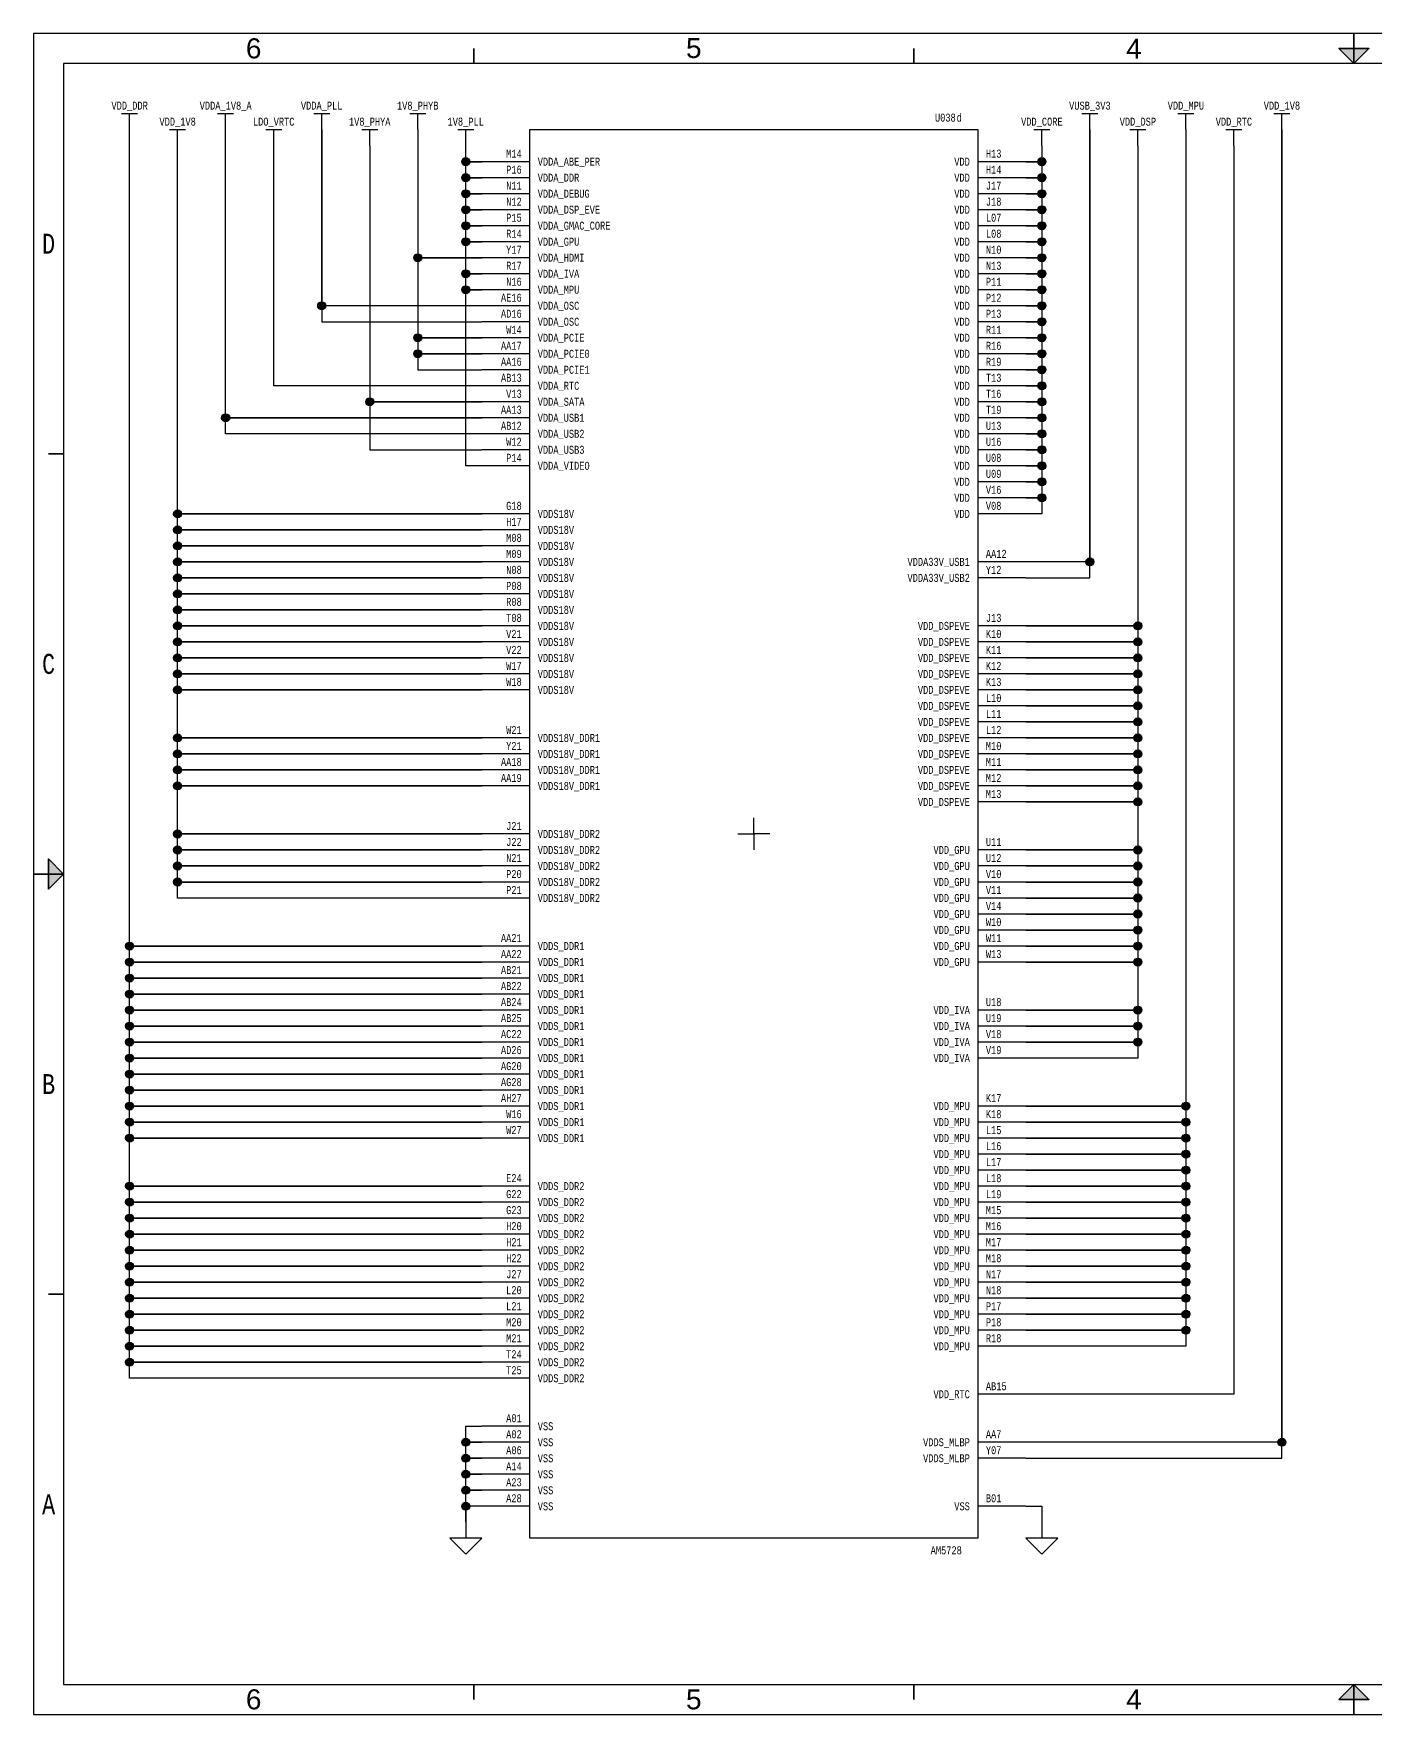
# Paper-space layout '17' of a CAD drawing. Header units: inches. Extents: x 0.2 to 16.8, y 0.2 to 10.8.
# Drawn here: x 0.25 to 8.63, y 0.25 to 10.75 of the extents above; entities that cross this region are included whole.
import ezdxf
from ezdxf.enums import TextEntityAlignment as Align

# ---------------------------------------------------------------- set-up
doc = ezdxf.new("R2010")
doc.units = ezdxf.units.IN
doc.header["$MEASUREMENT"] = 0
for name, color, linetype in [('BORDER', 13, 'Continuous'), ('COMPONENT', 14, 'Continuous'), ('SIGNAL', 84, 'Continuous'), ('TEXT', 252, 'Continuous')]:
    doc.layers.add(name, color=color, linetype=linetype)
doc.styles.add('Monotxt_75', font='monotxt.shx', dxfattribs={"width": 0.75})
doc.styles.get("Standard").update_dxf_attribs({"font": 'arial.ttf'})

# ---------------------------------------------------------------- blocks, each defined once
blk = doc.blocks.new('ANSI B Frame')
at = {"layer": 'BORDER', "lineweight": 35}
h = blk.add_hatch(color=256, dxfattribs=at)
h.dxf.hatch_style = 1
h.paths.add_polyline_path([(8.59375, 10.65625), (8.5, 10.65625), (8.5, 10.5625)])
h.paths.add_polyline_path([(8.5, 10.5625), (8.5, 10.65625), (8.40625, 10.65625)])
h = blk.add_hatch(color=256, dxfattribs=at)
h.dxf.hatch_style = 1
h.paths.add_polyline_path([(0.34375, 5.59375), (0.34375, 5.5), (0.4375, 5.5)])
h.paths.add_polyline_path([(0.4375, 5.5), (0.34375, 5.5), (0.34375, 5.40625)])
h = blk.add_hatch(color=256, dxfattribs=at)
h.dxf.hatch_style = 1
h.paths.add_polyline_path([(8.59375, 0.34375), (8.5, 0.34375), (8.5, 0.4375)])
h.paths.add_polyline_path([(8.5, 0.4375), (8.5, 0.34375), (8.40625, 0.34375)])
at = {"layer": 'BORDER'}
for points in [[(0.25, 0.25), (16.75, 0.25), (16.75, 10.75), (0.25, 10.75)], [(0.4375, 0.4375), (16.5625, 0.4375), (16.5625, 10.5625), (0.4375, 10.5625)]]:
    blk.add_lwpolyline(points, close=True, dxfattribs=at)
at = {"layer": 'BORDER', "lineweight": 35}
for points in [[(8.5, 10.5625), (8.5, 10.75)], [(3, 10.65625), (3, 10.5625)], [(5.75, 10.65625), (5.75, 10.5625)], [(0.34375, 8.125), (0.4375, 8.125)], [(0.4375, 5.5), (0.25, 5.5)], [(0.34375, 2.875), (0.4375, 2.875)], [(3, 0.34375), (3, 0.4375)], [(5.75, 0.34375), (5.75, 0.4375)], [(8.5, 0.4375), (8.5, 0.25)]]:
    blk.add_lwpolyline(points, dxfattribs=at)
for points in [[(8.5, 10.5625), (8.59375, 10.65625), (8.40625, 10.65625)], [(0.4375, 5.5), (0.34375, 5.59375), (0.34375, 5.40625)], [(8.5, 0.4375), (8.59375, 0.34375), (8.40625, 0.34375)]]:
    blk.add_lwpolyline(points, close=True, dxfattribs=at)
at = {"layer": 'BORDER', "style": 'Monotxt_75', "width": 0.75}
for s, p in [('D', (0.34375, 9.4375)), ('C', (0.34375, 6.8125)), ('B', (0.34375, 4.1875)), ('A', (0.34375, 1.5625))]:
    blk.add_text(s, height=0.125, dxfattribs=at).set_placement(p, align=Align.MIDDLE_CENTER)
at = {"layer": 'BORDER', "flags": 8}
for tag, p in [('ZN6', (1.625, 10.65787)), ('ZN5', (4.375, 10.66009)), ('ZN4', (7.125, 10.65625)), ('ZN3', (9.875, 10.65796)), ('ZN2', (12.625, 10.65574)), ('ZN1', (15.375, 10.65574)), ('ZN6', (1.625, 0.34375)), ('ZN5', (4.375, 0.34375)), ('ZN4', (7.125, 0.34375)), ('ZN3', (9.875, 0.34375)), ('ZN2', (12.625, 0.34375)), ('ZN1', (15.375, 0.34375))]:
    blk.add_attdef(tag, text='', height=0.125, dxfattribs=at).set_placement(p, align=Align.MIDDLE_CENTER)
at = {"layer": 'TEXT', "style": 'Monotxt_75', "width": 0.75, "flags": 8}
for tag, height, p in [('DESRP', 0.0625, (13.625, 1)), ('DWG_NO', 0.1875, (13.9625, 0.7125))]:
    blk.add_attdef(tag, text='', height=height, dxfattribs=at).set_placement(p, align=Align.MIDDLE_LEFT)
for tag, height, p in [('SHTSZ', 0.1875, (13.7375, 0.7125)), ('REV', 0.1875, (16.4125, 0.7125)), ('SCALE', 0.0625, (14.15625, 0.5)), ('REVDATE', 0.0625, (15.11875, 0.5)), ('CURRSHT', 0.0625, (16.0625, 0.5)), ('LASTSHT', 0.0625, (16.4375, 0.5))]:
    blk.add_attdef(tag, text='', height=height, dxfattribs=at).set_placement(p, align=Align.MIDDLE_CENTER)
blk = doc.blocks.new('AM5728_D')
blk.add_lwpolyline([(-1.4, 4.4), (1.4, 4.4), (1.4, -4.4), (-1.4, -4.4)], close=True)
for points in [[(1.7, 4.2), (1.4, 4.2)], [(-1.4, 4.2), (-1.7, 4.2)], [(-1.4, 4.1), (-1.7, 4.1)], [(1.7, 4.1), (1.4, 4.1)], [(-1.4, 4), (-1.7, 4)], [(1.7, 4), (1.4, 4)], [(-1.4, 3.9), (-1.7, 3.9)], [(1.7, 3.9), (1.4, 3.9)], [(-1.4, 3.8), (-1.7, 3.8)], [(1.7, 3.8), (1.4, 3.8)], [(-1.4, 3.7), (-1.7, 3.7)], [(1.7, 3.7), (1.4, 3.7)], [(-1.4, 3.6), (-1.7, 3.6)], [(1.7, 3.6), (1.4, 3.6)], [(-1.4, 3.5), (-1.7, 3.5)], [(1.7, 3.5), (1.4, 3.5)], [(-1.4, 3.4), (-1.7, 3.4)], [(1.7, 3.4), (1.4, 3.4)], [(-1.4, 3.3), (-1.7, 3.3)], [(1.7, 3.3), (1.4, 3.3)], [(-1.4, 3.2), (-1.7, 3.2)], [(1.7, 3.2), (1.4, 3.2)], [(-1.4, 3.1), (-1.7, 3.1)], [(1.7, 3.1), (1.4, 3.1)], [(-1.4, 3), (-1.7, 3)], [(1.7, 3), (1.4, 3)], [(-1.4, 2.9), (-1.7, 2.9)], [(1.7, 2.9), (1.4, 2.9)], [(-1.4, 2.8), (-1.7, 2.8)], [(1.7, 2.8), (1.4, 2.8)], [(-1.4, 2.7), (-1.7, 2.7)], [(1.7, 2.7), (1.4, 2.7)], [(-1.4, 2.6), (-1.7, 2.6)], [(1.7, 2.6), (1.4, 2.6)], [(-1.4, 2.5), (-1.7, 2.5)], [(1.7, 2.5), (1.4, 2.5)], [(-1.4, 2.4), (-1.7, 2.4)], [(1.7, 2.4), (1.4, 2.4)], [(-1.4, 2.3), (-1.7, 2.3)], [(1.7, 2.3), (1.4, 2.3)], [(1.7, 2.2), (1.4, 2.2)], [(-1.4, 2), (-1.7, 2)], [(1.7, 2.1), (1.4, 2.1)], [(1.7, 2), (1.4, 2)], [(-1.4, 1.9), (-1.7, 1.9)], [(-1.4, 1.8), (-1.7, 1.8)], [(-1.4, 1.7), (-1.7, 1.7)], [(1.7, 1.7), (1.4, 1.7)], [(-1.4, 1.6), (-1.7, 1.6)], [(1.7, 1.6), (1.4, 1.6)], [(-1.4, 1.5), (-1.7, 1.5)], [(-1.4, 1.4), (-1.7, 1.4)], [(-1.4, 1.3), (-1.7, 1.3)], [(1.7, 1.3), (1.4, 1.3)], [(-1.4, 1.2), (-1.7, 1.2)], [(1.7, 1.2), (1.4, 1.2)], [(-1.4, 1.1), (-1.7, 1.1)], [(1.7, 1.1), (1.4, 1.1)], [(-1.4, 1), (-1.7, 1)], [(1.7, 1), (1.4, 1)], [(-1.4, 0.9), (-1.7, 0.9)], [(1.7, 0.9), (1.4, 0.9)], [(1.7, 0.8), (1.4, 0.8)], [(1.7, 0.7), (1.4, 0.7)], [(-1.4, 0.6), (-1.7, 0.6)], [(1.7, 0.6), (1.4, 0.6)], [(-1.4, 0.5), (-1.7, 0.5)], [(1.7, 0.5), (1.4, 0.5)], [(-1.4, 0.4), (-1.7, 0.4)], [(1.7, 0.4), (1.4, 0.4)], [(-1.4, 0.3), (-1.7, 0.3)], [(1.7, 0.3), (1.4, 0.3)], [(1.7, 0.2), (1.4, 0.2)], [(-1.4, 0), (-1.7, 0)], [(-1.4, -0.1), (-1.7, -0.1)], [(1.7, -0.1), (1.4, -0.1)], [(-1.4, -0.2), (-1.7, -0.2)], [(1.7, -0.2), (1.4, -0.2)], [(-1.4, -0.3), (-1.7, -0.3)], [(1.7, -0.3), (1.4, -0.3)], [(-1.4, -0.4), (-1.7, -0.4)], [(1.7, -0.4), (1.4, -0.4)], [(1.7, -0.5), (1.4, -0.5)], [(1.7, -0.6), (1.4, -0.6)], [(-1.4, -0.7), (-1.7, -0.7)], [(1.7, -0.7), (1.4, -0.7)], [(-1.4, -0.8), (-1.7, -0.8)], [(1.7, -0.8), (1.4, -0.8)], [(-1.4, -0.9), (-1.7, -0.9)], [(-1.4, -1), (-1.7, -1)], [(-1.4, -1.1), (-1.7, -1.1)], [(1.7, -1.1), (1.4, -1.1)], [(-1.4, -1.2), (-1.7, -1.2)], [(1.7, -1.2), (1.4, -1.2)], [(-1.4, -1.3), (-1.7, -1.3)], [(1.7, -1.3), (1.4, -1.3)], [(-1.4, -1.4), (-1.7, -1.4)], [(1.7, -1.4), (1.4, -1.4)], [(-1.4, -1.5), (-1.7, -1.5)], [(-1.4, -1.6), (-1.7, -1.6)], [(-1.4, -1.7), (-1.7, -1.7)], [(1.7, -1.7), (1.4, -1.7)], [(-1.4, -1.8), (-1.7, -1.8)], [(1.7, -1.8), (1.4, -1.8)], [(-1.4, -1.9), (-1.7, -1.9)], [(1.7, -1.9), (1.4, -1.9)], [(1.7, -2), (1.4, -2)], [(-1.4, -2.2), (-1.7, -2.2)], [(1.7, -2.1), (1.4, -2.1)], [(1.7, -2.2), (1.4, -2.2)], [(-1.4, -2.3), (-1.7, -2.3)], [(1.7, -2.3), (1.4, -2.3)], [(-1.4, -2.4), (-1.7, -2.4)], [(1.7, -2.4), (1.4, -2.4)], [(-1.4, -2.5), (-1.7, -2.5)], [(1.7, -2.5), (1.4, -2.5)], [(-1.4, -2.6), (-1.7, -2.6)], [(1.7, -2.6), (1.4, -2.6)], [(-1.4, -2.7), (-1.7, -2.7)], [(1.7, -2.7), (1.4, -2.7)], [(-1.4, -2.8), (-1.7, -2.8)], [(1.7, -2.8), (1.4, -2.8)], [(-1.4, -2.9), (-1.7, -2.9)], [(1.7, -2.9), (1.4, -2.9)], [(-1.4, -3), (-1.7, -3)], [(1.7, -3), (1.4, -3)], [(-1.4, -3.1), (-1.7, -3.1)], [(1.7, -3.1), (1.4, -3.1)], [(-1.4, -3.2), (-1.7, -3.2)], [(1.7, -3.2), (1.4, -3.2)], [(-1.4, -3.3), (-1.7, -3.3)], [(-1.4, -3.4), (-1.7, -3.4)], [(1.7, -3.5), (1.4, -3.5)], [(-1.4, -3.7), (-1.7, -3.7)], [(-1.4, -3.8), (-1.7, -3.8)], [(1.7, -3.8), (1.4, -3.8)], [(-1.4, -3.9), (-1.7, -3.9)], [(1.7, -3.9), (1.4, -3.9)], [(-1.4, -4), (-1.7, -4)], [(-1.4, -4.1), (-1.7, -4.1)], [(-1.4, -4.2), (-1.7, -4.2)], [(1.7, -4.2), (1.4, -4.2)]]:
    blk.add_lwpolyline(points)
at = {"color": 7}
for points in [[(-0.1, 0), (0, 0), (0, 0.1)], [(0.1, 0), (0, 0), (0, -0.1)]]:
    blk.add_lwpolyline(points, dxfattribs=at)
at = {"layer": 'TEXT', "style": 'Monotxt_75', "width": 0.75}
for s, p in [('d', (1.3, 4.45)), ('M14', (-1.45, 4.225)), ('P16', (-1.45, 4.125)), ('N11', (-1.45, 4.025)), ('N12', (-1.45, 3.925)), ('P15', (-1.45, 3.825)), ('R14', (-1.45, 3.725)), ('Y17', (-1.45, 3.625)), ('R17', (-1.45, 3.525)), ('N16', (-1.45, 3.425)), ('AE16', (-1.45, 3.325)), ('AD16', (-1.45, 3.225)), ('W14', (-1.45, 3.125)), ('AA17', (-1.45, 3.025)), ('AA16', (-1.45, 2.925)), ('AB13', (-1.45, 2.825)), ('V13', (-1.45, 2.725)), ('AA13', (-1.45, 2.625)), ('AB12', (-1.45, 2.525)), ('W12', (-1.45, 2.425)), ('P14', (-1.45, 2.325)), ('G18', (-1.45, 2.025)), ('H17', (-1.45, 1.925)), ('M08', (-1.45, 1.825)), ('M09', (-1.45, 1.725)), ('N08', (-1.45, 1.625)), ('P08', (-1.45, 1.525)), ('R08', (-1.45, 1.425)), ('T08', (-1.45, 1.325)), ('V21', (-1.45, 1.225)), ('V22', (-1.45, 1.125)), ('W17', (-1.45, 1.025)), ('W18', (-1.45, 0.925)), ('W21', (-1.45, 0.625)), ('Y21', (-1.45, 0.525)), ('AA18', (-1.45, 0.425)), ('AA19', (-1.45, 0.325)), ('J21', (-1.45, 0.025)), ('J22', (-1.45, -0.075)), ('N21', (-1.45, -0.175)), ('P20', (-1.45, -0.275)), ('P21', (-1.45, -0.375)), ('AA21', (-1.45, -0.675)), ('AA22', (-1.45, -0.775)), ('AB21', (-1.45, -0.875)), ('AB22', (-1.45, -0.975)), ('AB24', (-1.45, -1.075)), ('AB25', (-1.45, -1.175)), ('AC22', (-1.45, -1.275)), ('AD26', (-1.45, -1.375)), ('AG20', (-1.45, -1.475)), ('AG28', (-1.45, -1.575)), ('AH27', (-1.45, -1.675)), ('W16', (-1.45, -1.775)), ('W27', (-1.45, -1.875)), ('E24', (-1.45, -2.175)), ('G22', (-1.45, -2.275)), ('G23', (-1.45, -2.375)), ('H20', (-1.45, -2.475)), ('H21', (-1.45, -2.575)), ('H22', (-1.45, -2.675)), ('J27', (-1.45, -2.775)), ('L20', (-1.45, -2.875)), ('L21', (-1.45, -2.975)), ('M20', (-1.45, -3.075)), ('M21', (-1.45, -3.175)), ('T24', (-1.45, -3.275)), ('T25', (-1.45, -3.375)), ('A01', (-1.45, -3.675)), ('A02', (-1.45, -3.775)), ('A06', (-1.45, -3.875)), ('A14', (-1.45, -3.975)), ('A23', (-1.45, -4.075)), ('A28', (-1.45, -4.175))]:
    blk.add_text(s, height=0.05, dxfattribs=at).set_placement(p, align=Align.RIGHT)
for s, p in [('VDDA_ABE_PER', (-1.35, 4.2)), ('VDDA_DDR', (-1.35, 4.1)), ('VDDA_DEBUG', (-1.35, 4)), ('VDDA_DSP_EVE', (-1.35, 3.9)), ('VDDA_GMAC_CORE', (-1.35, 3.8)), ('VDDA_GPU', (-1.35, 3.7)), ('VDDA_HDMI', (-1.35, 3.6)), ('VDDA_IVA', (-1.35, 3.5)), ('VDDA_MPU', (-1.35, 3.4)), ('VDDA_OSC', (-1.35, 3.3)), ('VDDA_OSC', (-1.35, 3.2)), ('VDDA_PCIE', (-1.35, 3.1)), ('VDDA_PCIE0', (-1.35, 3)), ('VDDA_PCIE1', (-1.35, 2.9)), ('VDDA_RTC', (-1.35, 2.8)), ('VDDA_SATA', (-1.35, 2.7)), ('VDDA_USB1', (-1.35, 2.6)), ('VDDA_USB2', (-1.35, 2.5)), ('VDDA_USB3', (-1.35, 2.4)), ('VDDA_VIDEO', (-1.35, 2.3)), ('VDDS18V', (-1.35, 2)), ('VDDS18V', (-1.35, 1.9)), ('VDDS18V', (-1.35, 1.8)), ('VDDS18V', (-1.35, 1.7)), ('VDDS18V', (-1.35, 1.6)), ('VDDS18V', (-1.35, 1.5)), ('VDDS18V', (-1.35, 1.4)), ('VDDS18V', (-1.35, 1.3)), ('VDDS18V', (-1.35, 1.2)), ('VDDS18V', (-1.35, 1.1)), ('VDDS18V', (-1.35, 1)), ('VDDS18V', (-1.35, 0.9)), ('VDDS18V_DDR1', (-1.35, 0.6)), ('VDDS18V_DDR1', (-1.35, 0.5)), ('VDDS18V_DDR1', (-1.35, 0.4)), ('VDDS18V_DDR1', (-1.35, 0.3)), ('VDDS18V_DDR2', (-1.35, 0)), ('VDDS18V_DDR2', (-1.35, -0.1)), ('VDDS18V_DDR2', (-1.35, -0.2)), ('VDDS18V_DDR2', (-1.35, -0.3)), ('VDDS18V_DDR2', (-1.35, -0.4)), ('VDDS_DDR1', (-1.35, -0.7)), ('VDDS_DDR1', (-1.35, -0.8)), ('VDDS_DDR1', (-1.35, -0.9)), ('VDDS_DDR1', (-1.35, -1)), ('VDDS_DDR1', (-1.35, -1.1)), ('VDDS_DDR1', (-1.35, -1.2)), ('VDDS_DDR1', (-1.35, -1.3)), ('VDDS_DDR1', (-1.35, -1.4)), ('VDDS_DDR1', (-1.35, -1.5)), ('VDDS_DDR1', (-1.35, -1.6)), ('VDDS_DDR1', (-1.35, -1.7)), ('VDDS_DDR1', (-1.35, -1.8)), ('VDDS_DDR1', (-1.35, -1.9)), ('VDDS_DDR2', (-1.35, -2.2)), ('VDDS_DDR2', (-1.35, -2.3)), ('VDDS_DDR2', (-1.35, -2.4)), ('VDDS_DDR2', (-1.35, -2.5)), ('VDDS_DDR2', (-1.35, -2.6)), ('VDDS_DDR2', (-1.35, -2.7)), ('VDDS_DDR2', (-1.35, -2.8)), ('VDDS_DDR2', (-1.35, -2.9)), ('VDDS_DDR2', (-1.35, -3)), ('VDDS_DDR2', (-1.35, -3.1)), ('VDDS_DDR2', (-1.35, -3.2)), ('VDDS_DDR2', (-1.35, -3.3)), ('VDDS_DDR2', (-1.35, -3.4)), ('VSS', (-1.35, -3.7)), ('VSS', (-1.35, -3.8)), ('VSS', (-1.35, -3.9)), ('VSS', (-1.35, -4)), ('VSS', (-1.35, -4.1)), ('VSS', (-1.35, -4.2))]:
    blk.add_text(s, height=0.05, dxfattribs=at).set_placement(p, align=Align.MIDDLE_LEFT)
for s, p in [('VDD', (1.35, 4.2)), ('VDD', (1.35, 4.1)), ('VDD', (1.35, 4)), ('VDD', (1.35, 3.9)), ('VDD', (1.35, 3.8)), ('VDD', (1.35, 3.7)), ('VDD', (1.35, 3.6)), ('VDD', (1.35, 3.5)), ('VDD', (1.35, 3.4)), ('VDD', (1.35, 3.3)), ('VDD', (1.35, 3.2)), ('VDD', (1.35, 3.1)), ('VDD', (1.35, 3)), ('VDD', (1.35, 2.9)), ('VDD', (1.35, 2.8)), ('VDD', (1.35, 2.7)), ('VDD', (1.35, 2.6)), ('VDD', (1.35, 2.5)), ('VDD', (1.35, 2.4)), ('VDD', (1.35, 2.3)), ('VDD', (1.35, 2.2)), ('VDD', (1.35, 2.1)), ('VDD', (1.35, 2)), ('VDDA33V_USB1', (1.35, 1.7)), ('VDDA33V_USB2', (1.35, 1.6)), ('VDD_DSPEVE', (1.35, 1.3)), ('VDD_DSPEVE', (1.35, 1.2)), ('VDD_DSPEVE', (1.35, 1.1)), ('VDD_DSPEVE', (1.35, 1)), ('VDD_DSPEVE', (1.35, 0.9)), ('VDD_DSPEVE', (1.35, 0.8)), ('VDD_DSPEVE', (1.35, 0.7)), ('VDD_DSPEVE', (1.35, 0.6)), ('VDD_DSPEVE', (1.35, 0.5)), ('VDD_DSPEVE', (1.35, 0.4)), ('VDD_DSPEVE', (1.35, 0.3)), ('VDD_DSPEVE', (1.35, 0.2)), ('VDD_GPU', (1.35, -0.1)), ('VDD_GPU', (1.35, -0.2)), ('VDD_GPU', (1.35, -0.3)), ('VDD_GPU', (1.35, -0.4)), ('VDD_GPU', (1.35, -0.5)), ('VDD_GPU', (1.35, -0.6)), ('VDD_GPU', (1.35, -0.7)), ('VDD_GPU', (1.35, -0.8)), ('VDD_IVA', (1.35, -1.1)), ('VDD_IVA', (1.35, -1.2)), ('VDD_IVA', (1.35, -1.3)), ('VDD_IVA', (1.35, -1.4)), ('VDD_MPU', (1.35, -1.7)), ('VDD_MPU', (1.35, -1.8)), ('VDD_MPU', (1.35, -1.9)), ('VDD_MPU', (1.35, -2)), ('VDD_MPU', (1.35, -2.1)), ('VDD_MPU', (1.35, -2.2)), ('VDD_MPU', (1.35, -2.3)), ('VDD_MPU', (1.35, -2.4)), ('VDD_MPU', (1.35, -2.5)), ('VDD_MPU', (1.35, -2.6)), ('VDD_MPU', (1.35, -2.7)), ('VDD_MPU', (1.35, -2.8)), ('VDD_MPU', (1.35, -2.9)), ('VDD_MPU', (1.35, -3)), ('VDD_MPU', (1.35, -3.1)), ('VDD_MPU', (1.35, -3.2)), ('VDD_RTC', (1.35, -3.5)), ('VDDS_MLBP', (1.35, -3.8)), ('VDDS_MLBP', (1.35, -3.9)), ('VSS', (1.35, -4.2))]:
    blk.add_text(s, height=0.05, dxfattribs=at).set_placement(p, align=Align.MIDDLE_RIGHT)
for s, p in [('H13', (1.45, 4.225)), ('H14', (1.45, 4.125)), ('J17', (1.45, 4.025)), ('J18', (1.45, 3.925)), ('L07', (1.45, 3.825)), ('N10', (1.45, 3.625)), ('L08', (1.45, 3.725)), ('N13', (1.45, 3.525)), ('P11', (1.45, 3.425)), ('P12', (1.45, 3.325)), ('P13', (1.45, 3.225)), ('R11', (1.45, 3.125)), ('R16', (1.45, 3.025)), ('R19', (1.45, 2.925)), ('T13', (1.45, 2.825)), ('T16', (1.45, 2.725)), ('T19', (1.45, 2.625)), ('U13', (1.45, 2.525)), ('U16', (1.45, 2.425)), ('U08', (1.45, 2.325)), ('U09', (1.45, 2.225)), ('V16', (1.45, 2.125)), ('V08', (1.45, 2.025)), ('AA12', (1.45, 1.725)), ('Y12', (1.45, 1.625)), ('J13', (1.45, 1.325)), ('K10', (1.45, 1.225)), ('K11', (1.45, 1.125)), ('K12', (1.45, 1.025)), ('K13', (1.45, 0.925)), ('L10', (1.45, 0.825)), ('L11', (1.45, 0.725)), ('L12', (1.45, 0.625)), ('M10', (1.45, 0.525)), ('M11', (1.45, 0.425)), ('M12', (1.45, 0.325)), ('M13', (1.45, 0.225)), ('U11', (1.45, -0.075)), ('U12', (1.45, -0.175)), ('V10', (1.45, -0.275)), ('V11', (1.45, -0.375)), ('V14', (1.45, -0.475)), ('W10', (1.45, -0.575)), ('W11', (1.45, -0.675)), ('W13', (1.45, -0.775)), ('U18', (1.45, -1.075)), ('U19', (1.45, -1.175)), ('V18', (1.45, -1.275)), ('V19', (1.45, -1.375)), ('K17', (1.45, -1.675)), ('K18', (1.45, -1.775)), ('L15', (1.45, -1.875)), ('L16', (1.45, -1.975)), ('L17', (1.45, -2.075)), ('L18', (1.45, -2.175)), ('L19', (1.45, -2.275)), ('M15', (1.45, -2.375)), ('M16', (1.45, -2.475)), ('M17', (1.45, -2.575)), ('M18', (1.45, -2.675)), ('N17', (1.45, -2.775)), ('N18', (1.45, -2.875)), ('P17', (1.45, -2.975)), ('P18', (1.45, -3.075)), ('R18', (1.45, -3.175)), ('AB15', (1.45, -3.475)), ('AA7', (1.45, -3.775)), ('Y07', (1.45, -3.875)), ('B01', (1.45, -4.175))]:
    blk.add_text(s, height=0.05, dxfattribs=at).set_placement(p)
blk.add_text('AM5728', height=0.05, dxfattribs=at).set_placement((1.3, -4.45), align=Align.TOP_RIGHT)
at = {"layer": 'TEXT', "style": 'Monotxt_75', "width": 0.75, "flags": 8}
blk.add_attdef('REFNO', text='', height=0.05, dxfattribs=at).set_placement((1.262, 4.45), align=Align.RIGHT)
blk = doc.blocks.new('SUPPLY_BUS')
for points in [[(0, 0), (0.05, 0)], [(0.05, 0.025), (0.05, -0.025)]]:
    blk.add_lwpolyline(points)
blk = doc.blocks.new('CONNECT')
blk.add_hatch(color=256).paths.add_polyline_path([(0.0125, 0, 1), (-0.0125, 0, 1)])
blk.add_circle((0, 0), 0.0125)
blk = doc.blocks.new('FLOAT_GND')
blk.add_lwpolyline([(0, 0), (0, -0.05)])
blk.add_lwpolyline([(-0.05, -0.05), (0.05, -0.05), (0, -0.1)], close=True)

psp = doc.layouts.new('17')

# ---------------------------------------------------------------- linework, layer by layer
at = {"layer": 'SIGNAL'}
for points in [[(3.05, 2.35), (0.85, 2.35), (0.85, 2.45), (3.05, 2.45), (0.875, 2.45), (0.85, 2.475), (0.85, 2.55), (3.05, 2.55), (0.875, 2.55), (0.85, 2.575), (0.85, 2.65), (3.05, 2.65), (0.875, 2.65), (0.85, 2.675), (0.85, 2.75), (3.05, 2.75), (0.875, 2.75), (0.85, 2.775), (0.85, 2.85), (3.05, 2.85), (0.875, 2.85), (0.85, 2.875), (0.85, 2.95), (3.05, 2.95), (0.875, 2.95), (0.85, 2.975), (0.85, 3.05), (3.05, 3.05), (0.875, 3.05), (0.85, 3.075), (0.85, 3.15), (3.05, 3.15), (0.875, 3.15), (0.85, 3.175), (0.85, 3.25), (3.05, 3.25), (0.875, 3.25), (0.85, 3.275), (0.85, 3.35), (3.05, 3.35), (0.875, 3.35), (0.85, 3.375), (0.85, 3.45), (3.05, 3.45), (0.875, 3.45), (0.85, 3.475), (0.85, 3.55), (3.05, 3.55), (0.875, 3.55), (0.85, 3.575), (0.85, 3.85), (3.05, 3.85), (0.875, 3.85), (0.85, 3.875), (0.85, 3.95), (3.05, 3.95), (0.875, 3.95), (0.85, 3.975), (0.85, 4.05), (3.05, 4.05), (0.875, 4.05), (0.85, 4.075), (0.85, 4.15), (3.05, 4.15), (0.875, 4.15), (0.85, 4.175), (0.85, 4.25), (3.05, 4.25), (0.875, 4.25), (0.85, 4.275), (0.85, 4.35), (3.05, 4.35), (0.875, 4.35), (0.85, 4.375), (0.85, 4.45), (3.05, 4.45), (0.875, 4.45), (0.85, 4.475), (0.85, 4.55), (3.05, 4.55), (0.875, 4.55), (0.85, 4.575), (0.85, 4.65), (3.05, 4.65), (0.875, 4.65), (0.85, 4.675), (0.85, 4.75), (3.05, 4.75), (0.875, 4.75), (0.85, 4.775), (0.85, 4.85), (3.05, 4.85), (0.875, 4.85), (0.85, 4.875), (0.85, 4.95), (3.05, 4.95), (0.875, 4.95), (0.85, 4.975), (0.85, 5.05), (3.05, 5.05), (0.875, 5.05), (0.85, 5.075), (0.85, 10.15)], [(3.05, 8.25), (1.45, 8.25), (1.45, 8.325), (1.475, 8.35), (3.05, 8.35), (1.45, 8.35), (1.45, 10.15)], [(3.05, 9.05), (2.05, 9.05), (2.05, 10.15), (2.05, 8.95), (3.05, 8.95)], [(2.65, 10.15), (2.65, 9.35), (3.05, 9.35), (2.675, 9.35), (2.65, 9.325), (2.65, 8.85), (3.05, 8.85), (2.675, 8.85), (2.65, 8.825), (2.65, 8.75), (3.05, 8.75), (2.675, 8.75), (2.65, 8.725), (2.65, 8.65), (3.05, 8.65)], [(6.45, 7.35), (6.85, 7.35), (6.85, 10.15), (6.85, 7.45), (6.45, 7.45)], [(8.05, 10.15), (8.05, 1.95), (6.45, 1.95)], [(7.45, 10.15), (7.45, 4.05), (6.45, 4.05), (7.425, 4.05), (7.45, 4.025), (7.45, 3.95), (6.45, 3.95), (7.425, 3.95), (7.45, 3.925), (7.45, 3.85), (6.45, 3.85), (7.425, 3.85), (7.45, 3.825), (7.45, 3.75), (6.45, 3.75), (7.425, 3.75), (7.45, 3.725), (7.45, 3.65), (6.45, 3.65), (7.425, 3.65), (7.45, 3.625), (7.45, 3.55), (6.45, 3.55), (7.425, 3.55), (7.45, 3.525), (7.45, 3.45), (6.45, 3.45), (7.425, 3.45), (7.45, 3.425), (7.45, 3.35), (6.45, 3.35), (7.425, 3.35), (7.45, 3.325), (7.45, 3.25), (6.45, 3.25), (7.425, 3.25), (7.45, 3.225), (7.45, 3.15), (6.45, 3.15), (7.425, 3.15), (7.45, 3.125), (7.45, 3.05), (6.45, 3.05), (7.425, 3.05), (7.45, 3.025), (7.45, 2.95), (6.45, 2.95), (7.425, 2.95), (7.45, 2.925), (7.45, 2.85), (6.45, 2.85), (7.425, 2.85), (7.45, 2.825), (7.45, 2.75), (6.45, 2.75), (7.425, 2.75), (7.45, 2.725), (7.45, 2.65), (6.45, 2.65), (7.425, 2.65), (7.45, 2.625), (7.45, 2.55), (6.45, 2.55)], [(6.45, 1.85), (8.05, 1.85), (8.05, 10.15)], [(3.05, 5.35), (1.15, 5.35), (1.15, 5.45), (3.05, 5.45), (1.175, 5.45), (1.15, 5.475), (1.15, 5.55), (3.05, 5.55), (1.175, 5.55), (1.15, 5.575), (1.15, 5.65), (3.05, 5.65), (1.175, 5.65), (1.15, 5.675), (1.15, 5.75), (3.05, 5.75), (1.175, 5.75), (1.15, 5.775), (1.15, 6.05), (3.05, 6.05), (1.175, 6.05), (1.15, 6.075), (1.15, 6.15), (3.05, 6.15), (1.175, 6.15), (1.15, 6.175), (1.15, 6.25), (3.05, 6.25), (1.175, 6.25), (1.15, 6.275), (1.15, 6.35), (3.05, 6.35), (1.175, 6.35), (1.15, 6.375), (1.15, 6.65), (3.05, 6.65), (1.175, 6.65), (1.15, 6.675), (1.15, 6.75), (3.05, 6.75), (1.175, 6.75), (1.15, 6.775), (1.15, 6.85), (3.05, 6.85), (1.175, 6.85), (1.15, 6.875), (1.15, 6.95), (3.05, 6.95), (1.175, 6.95), (1.15, 6.975), (1.15, 7.05), (3.05, 7.05), (1.175, 7.05), (1.15, 7.075), (1.15, 7.15), (3.05, 7.15), (1.175, 7.15), (1.15, 7.175), (1.15, 7.25), (3.05, 7.25), (1.175, 7.25), (1.15, 7.278), (1.15, 7.35), (3.05, 7.35), (1.175, 7.35), (1.15, 7.375), (1.15, 7.45), (3.05, 7.45), (1.175, 7.45), (1.15, 7.475), (1.15, 7.55), (3.05, 7.55), (1.175, 7.55), (1.15, 7.575), (1.15, 7.65), (3.05, 7.65), (1.175, 7.65), (1.15, 7.675), (1.15, 7.75), (3.05, 7.75), (1.175, 7.75), (1.15, 7.775), (1.15, 10.05)], [(3.05, 8.55), (1.75, 8.55), (1.75, 10.05)], [(2.35, 10.05), (2.35, 8.45), (3.05, 8.45), (2.375, 8.45), (2.35, 8.425), (2.35, 8.15), (3.05, 8.15)], [(3.05, 8.05), (2.95, 8.05), (2.95, 9.125), (2.975, 9.15), (3.05, 9.15), (2.95, 9.15), (2.95, 9.225), (2.975, 9.25), (3.05, 9.25), (2.95, 9.25), (2.95, 9.425), (2.975, 9.45), (3.05, 9.45), (2.95, 9.45), (2.95, 9.525), (2.975, 9.55), (3.05, 9.55), (2.95, 9.55), (2.95, 9.625), (2.975, 9.65), (3.05, 9.65), (2.95, 9.65), (2.95, 9.725), (2.975, 9.75), (3.05, 9.75), (2.95, 9.75), (2.95, 9.825), (2.975, 9.85), (3.05, 9.85), (2.95, 9.85), (2.95, 9.925), (2.975, 9.95), (3.05, 9.95), (2.95, 9.95), (2.95, 10.05)], [(7.75, 10.05), (7.75, 2.25), (6.45, 2.25)], [(7.15, 10.05), (7.15, 7.05), (6.45, 7.05), (7.125, 7.05), (7.15, 7.025), (7.15, 6.95), (6.45, 6.95), (7.125, 6.95), (7.15, 6.925), (7.15, 6.85), (6.45, 6.85), (7.125, 6.85), (7.15, 6.825), (7.15, 6.75), (6.45, 6.75), (7.125, 6.75), (7.15, 6.725), (7.15, 6.65), (6.45, 6.65), (7.125, 6.65), (7.15, 6.625), (7.15, 6.55), (6.45, 6.55), (7.125, 6.55), (7.15, 6.525), (7.15, 6.45), (6.45, 6.45), (7.125, 6.45), (7.15, 6.425), (7.15, 6.35), (6.45, 6.35), (7.125, 6.35), (7.15, 6.325), (7.15, 6.25), (6.45, 6.25), (7.125, 6.25), (7.15, 6.225), (7.15, 6.15), (6.45, 6.15), (7.125, 6.15), (7.15, 6.125), (7.15, 6.05), (6.45, 6.05), (7.125, 6.05), (7.15, 6.025), (7.15, 5.95), (6.45, 5.95), (7.125, 5.95), (7.15, 5.925), (7.15, 5.65), (6.45, 5.65), (7.125, 5.65), (7.15, 5.625), (7.15, 5.55), (6.45, 5.55), (7.125, 5.55), (7.15, 5.525), (7.15, 5.45), (6.45, 5.45), (7.125, 5.45), (7.15, 5.425), (7.15, 5.35), (6.45, 5.35), (7.125, 5.35), (7.15, 5.325), (7.15, 5.25), (6.45, 5.25), (7.125, 5.25), (7.15, 5.225), (7.15, 5.15), (6.45, 5.15), (7.125, 5.15), (7.15, 5.125), (7.15, 5.05), (6.45, 5.05), (7.125, 5.05), (7.15, 5.025), (7.15, 4.95), (6.45, 4.95), (7.125, 4.95), (7.15, 4.925), (7.15, 4.65), (6.45, 4.65), (7.125, 4.65), (7.15, 4.625), (7.15, 4.55), (6.45, 4.55), (7.125, 4.55), (7.15, 4.525), (7.15, 4.45), (6.45, 4.45), (7.125, 4.45), (7.15, 4.425), (7.15, 4.35), (6.45, 4.35)], [(6.55, 10.05), (6.55, 9.95), (6.45, 9.95), (6.525, 9.95), (6.55, 9.925), (6.55, 9.85), (6.45, 9.85), (6.525, 9.85), (6.55, 9.825), (6.55, 9.75), (6.45, 9.75), (6.525, 9.75), (6.55, 9.725), (6.55, 9.65), (6.45, 9.65), (6.525, 9.65), (6.55, 9.625), (6.55, 9.55), (6.45, 9.55), (6.525, 9.55), (6.55, 9.525), (6.55, 9.45), (6.45, 9.45), (6.525, 9.45), (6.55, 9.425), (6.55, 9.35), (6.45, 9.35), (6.525, 9.35), (6.55, 9.325), (6.55, 9.25), (6.45, 9.25), (6.525, 9.25), (6.55, 9.225), (6.55, 9.15), (6.45, 9.15), (6.525, 9.15), (6.55, 9.125), (6.55, 9.05), (6.45, 9.05), (6.525, 9.05), (6.55, 9.025), (6.55, 8.95), (6.45, 8.95), (6.525, 8.95), (6.55, 8.925), (6.55, 8.85), (6.45, 8.85), (6.525, 8.85), (6.55, 8.825), (6.55, 8.75), (6.45, 8.75), (6.525, 8.75), (6.55, 8.725), (6.55, 8.65), (6.45, 8.65), (6.525, 8.65), (6.55, 8.625), (6.55, 8.55), (6.45, 8.55), (6.525, 8.55), (6.55, 8.525), (6.55, 8.45), (6.45, 8.45), (6.525, 8.45), (6.55, 8.425), (6.55, 8.35), (6.45, 8.35), (6.525, 8.35), (6.55, 8.325), (6.55, 8.25), (6.45, 8.25), (6.525, 8.25), (6.55, 8.225), (6.55, 8.15), (6.45, 8.15), (6.525, 8.15), (6.55, 8.125), (6.55, 8.05), (6.45, 8.05), (6.525, 8.05), (6.55, 8.025), (6.55, 7.95), (6.45, 7.95), (6.525, 7.95), (6.55, 7.925), (6.55, 7.85), (6.45, 7.85), (6.525, 7.85), (6.55, 7.825), (6.55, 7.75), (6.45, 7.75)], [(3.05, 1.55), (2.95, 1.55), (2.95, 1.45), (2.95, 1.65), (3.05, 1.65), (2.975, 1.65), (2.95, 1.675), (2.95, 1.75), (3.05, 1.75), (2.975, 1.75), (2.95, 1.775), (2.95, 1.85), (3.05, 1.85), (2.975, 1.85), (2.95, 1.875), (2.95, 1.95), (3.05, 1.95), (2.975, 1.95), (2.95, 1.975), (2.95, 2.05), (3.05, 2.05)], [(6.45, 1.55), (6.55, 1.55), (6.55, 1.45)]]:
    psp.add_lwpolyline(points, dxfattribs=at)

# ---------------------------------------------------------------- block references
ref = psp.add_blockref('ANSI B Frame', (0, 0))
ref.add_attrib('ZN4', '4', dxfattribs={"layer": 'BORDER', "height": 0.125}).set_placement((7.125, 0.344), align=Align.MIDDLE_CENTER)
ref.add_attrib('ZN4', '4', dxfattribs={"layer": 'BORDER', "height": 0.125}).set_placement((7.125, 10.656), align=Align.MIDDLE_CENTER)
ref.add_attrib('ZN5', '5', dxfattribs={"layer": 'BORDER', "height": 0.125}).set_placement((4.375, 0.344), align=Align.MIDDLE_CENTER)
ref.add_attrib('ZN5', '5', dxfattribs={"layer": 'BORDER', "height": 0.125}).set_placement((4.375, 10.66), align=Align.MIDDLE_CENTER)
ref.add_attrib('ZN6', '6', dxfattribs={"layer": 'BORDER', "height": 0.125}).set_placement((1.625, 0.344), align=Align.MIDDLE_CENTER)
ref.add_attrib('ZN6', '6', dxfattribs={"layer": 'BORDER', "height": 0.125}).set_placement((1.625, 10.658), align=Align.MIDDLE_CENTER)
at = {"layer": 'COMPONENT', "xscale": 2, "yscale": 2, "zscale": 2, "rotation": 90}
for p in [(0.85, 10.15), (1.45, 10.15), (2.05, 10.15), (2.65, 10.15), (6.85, 10.15), (7.45, 10.15), (8.05, 10.15), (1.15, 10.05), (1.75, 10.05), (2.35, 10.05), (2.95, 10.05), (6.55, 10.05), (7.15, 10.05), (7.75, 10.05)]:
    psp.add_blockref('SUPPLY_BUS', p, dxfattribs=at)
at = {"layer": 'COMPONENT'}
psp.add_blockref('AM5728_D', (4.75, 5.75), dxfattribs=at).add_auto_attribs({'REFNO': 'U038'})
at = {"layer": 'COMPONENT', "xscale": -2, "yscale": 2, "zscale": 2}
for p in [(2.95, 1.45), (6.55, 1.45)]:
    psp.add_blockref('FLOAT_GND', p, dxfattribs=at)
at = {"layer": 'SIGNAL', "xscale": 2, "yscale": 2, "zscale": 2}
for p in [(2.95, 9.95), (6.55, 9.95), (2.95, 9.85), (6.55, 9.85), (2.95, 9.75), (6.55, 9.75), (2.95, 9.65), (6.55, 9.65), (2.95, 9.55), (6.55, 9.55), (2.95, 9.45), (6.55, 9.45), (2.65, 9.35), (6.55, 9.35), (2.95, 9.25), (6.55, 9.25), (2.95, 9.15), (6.55, 9.15), (2.05, 9.05), (6.55, 9.05), (6.55, 8.95), (2.65, 8.85), (6.55, 8.85), (2.65, 8.75), (6.55, 8.75), (6.55, 8.65), (6.55, 8.55), (2.35, 8.45), (6.55, 8.45), (1.45, 8.35), (6.55, 8.35), (6.55, 8.25), (6.55, 8.15), (6.55, 8.05), (6.55, 7.95), (1.15, 7.75), (6.55, 7.85), (1.15, 7.65), (1.15, 7.55), (1.15, 7.45), (6.85, 7.45), (1.15, 7.35), (1.15, 7.25), (1.15, 7.15), (1.15, 7.05), (7.15, 7.05), (1.15, 6.95), (7.15, 6.95), (1.15, 6.85), (7.15, 6.85), (1.15, 6.75), (7.15, 6.75), (1.15, 6.65), (7.15, 6.65), (7.15, 6.55), (7.15, 6.45), (1.15, 6.35), (7.15, 6.35), (1.15, 6.25), (7.15, 6.25), (1.15, 6.15), (7.15, 6.15), (1.15, 6.05), (7.15, 6.05), (7.15, 5.95), (1.15, 5.75), (1.15, 5.65), (7.15, 5.65), (1.15, 5.55), (7.15, 5.55), (1.15, 5.45), (7.15, 5.45), (7.15, 5.35), (7.15, 5.25), (7.15, 5.15), (0.85, 5.05), (7.15, 5.05), (0.85, 4.95), (7.15, 4.95), (0.85, 4.85), (0.85, 4.75), (0.85, 4.65), (7.15, 4.65), (0.85, 4.55), (7.15, 4.55), (0.85, 4.45), (7.15, 4.45), (0.85, 4.35), (0.85, 4.25), (0.85, 4.15), (0.85, 4.05), (7.45, 4.05), (0.85, 3.95), (7.45, 3.95), (0.85, 3.85), (7.45, 3.85), (7.45, 3.75), (7.45, 3.65), (0.85, 3.55), (7.45, 3.55), (0.85, 3.45), (7.45, 3.45), (0.85, 3.35), (7.45, 3.35), (0.85, 3.25), (7.45, 3.25), (0.85, 3.15), (7.45, 3.15), (0.85, 3.05), (7.45, 3.05), (0.85, 2.95), (7.45, 2.95), (0.85, 2.85), (7.45, 2.85), (0.85, 2.75), (7.45, 2.75), (0.85, 2.65), (7.45, 2.65), (0.85, 2.55), (0.85, 2.45), (2.95, 1.95), (8.05, 1.95), (2.95, 1.85), (2.95, 1.75), (2.95, 1.65), (2.95, 1.55)]:
    psp.add_blockref('CONNECT', p, dxfattribs=at)

# ---------------------------------------------------------------- texts
at = {"layer": 'TEXT', "style": 'Monotxt_75', "width": 0.75}
for s, p in [('VDD_DDR', (0.85, 10.275)), ('VDDA_1V8_A', (1.45, 10.275)), ('VDDA_PLL', (2.05, 10.275)), ('1V8_PHYB', (2.65, 10.275)), ('VUSB_3V3', (6.85, 10.275)), ('VDD_MPU', (7.45, 10.275)), ('VDD_1V8', (8.05, 10.275)), ('VDD_1V8', (1.15, 10.175)), ('LDO_VRTC', (1.75, 10.175)), ('1V8_PHYA', (2.35, 10.175)), ('1V8_PLL', (2.95, 10.175)), ('VDD_CORE', (6.55, 10.175)), ('VDD_DSP', (7.15, 10.175)), ('VDD_RTC', (7.75, 10.175))]:
    psp.add_text(s, height=0.05, dxfattribs=at).set_placement(p, align=Align.CENTER)

doc.saveas('drawing.dxf')
